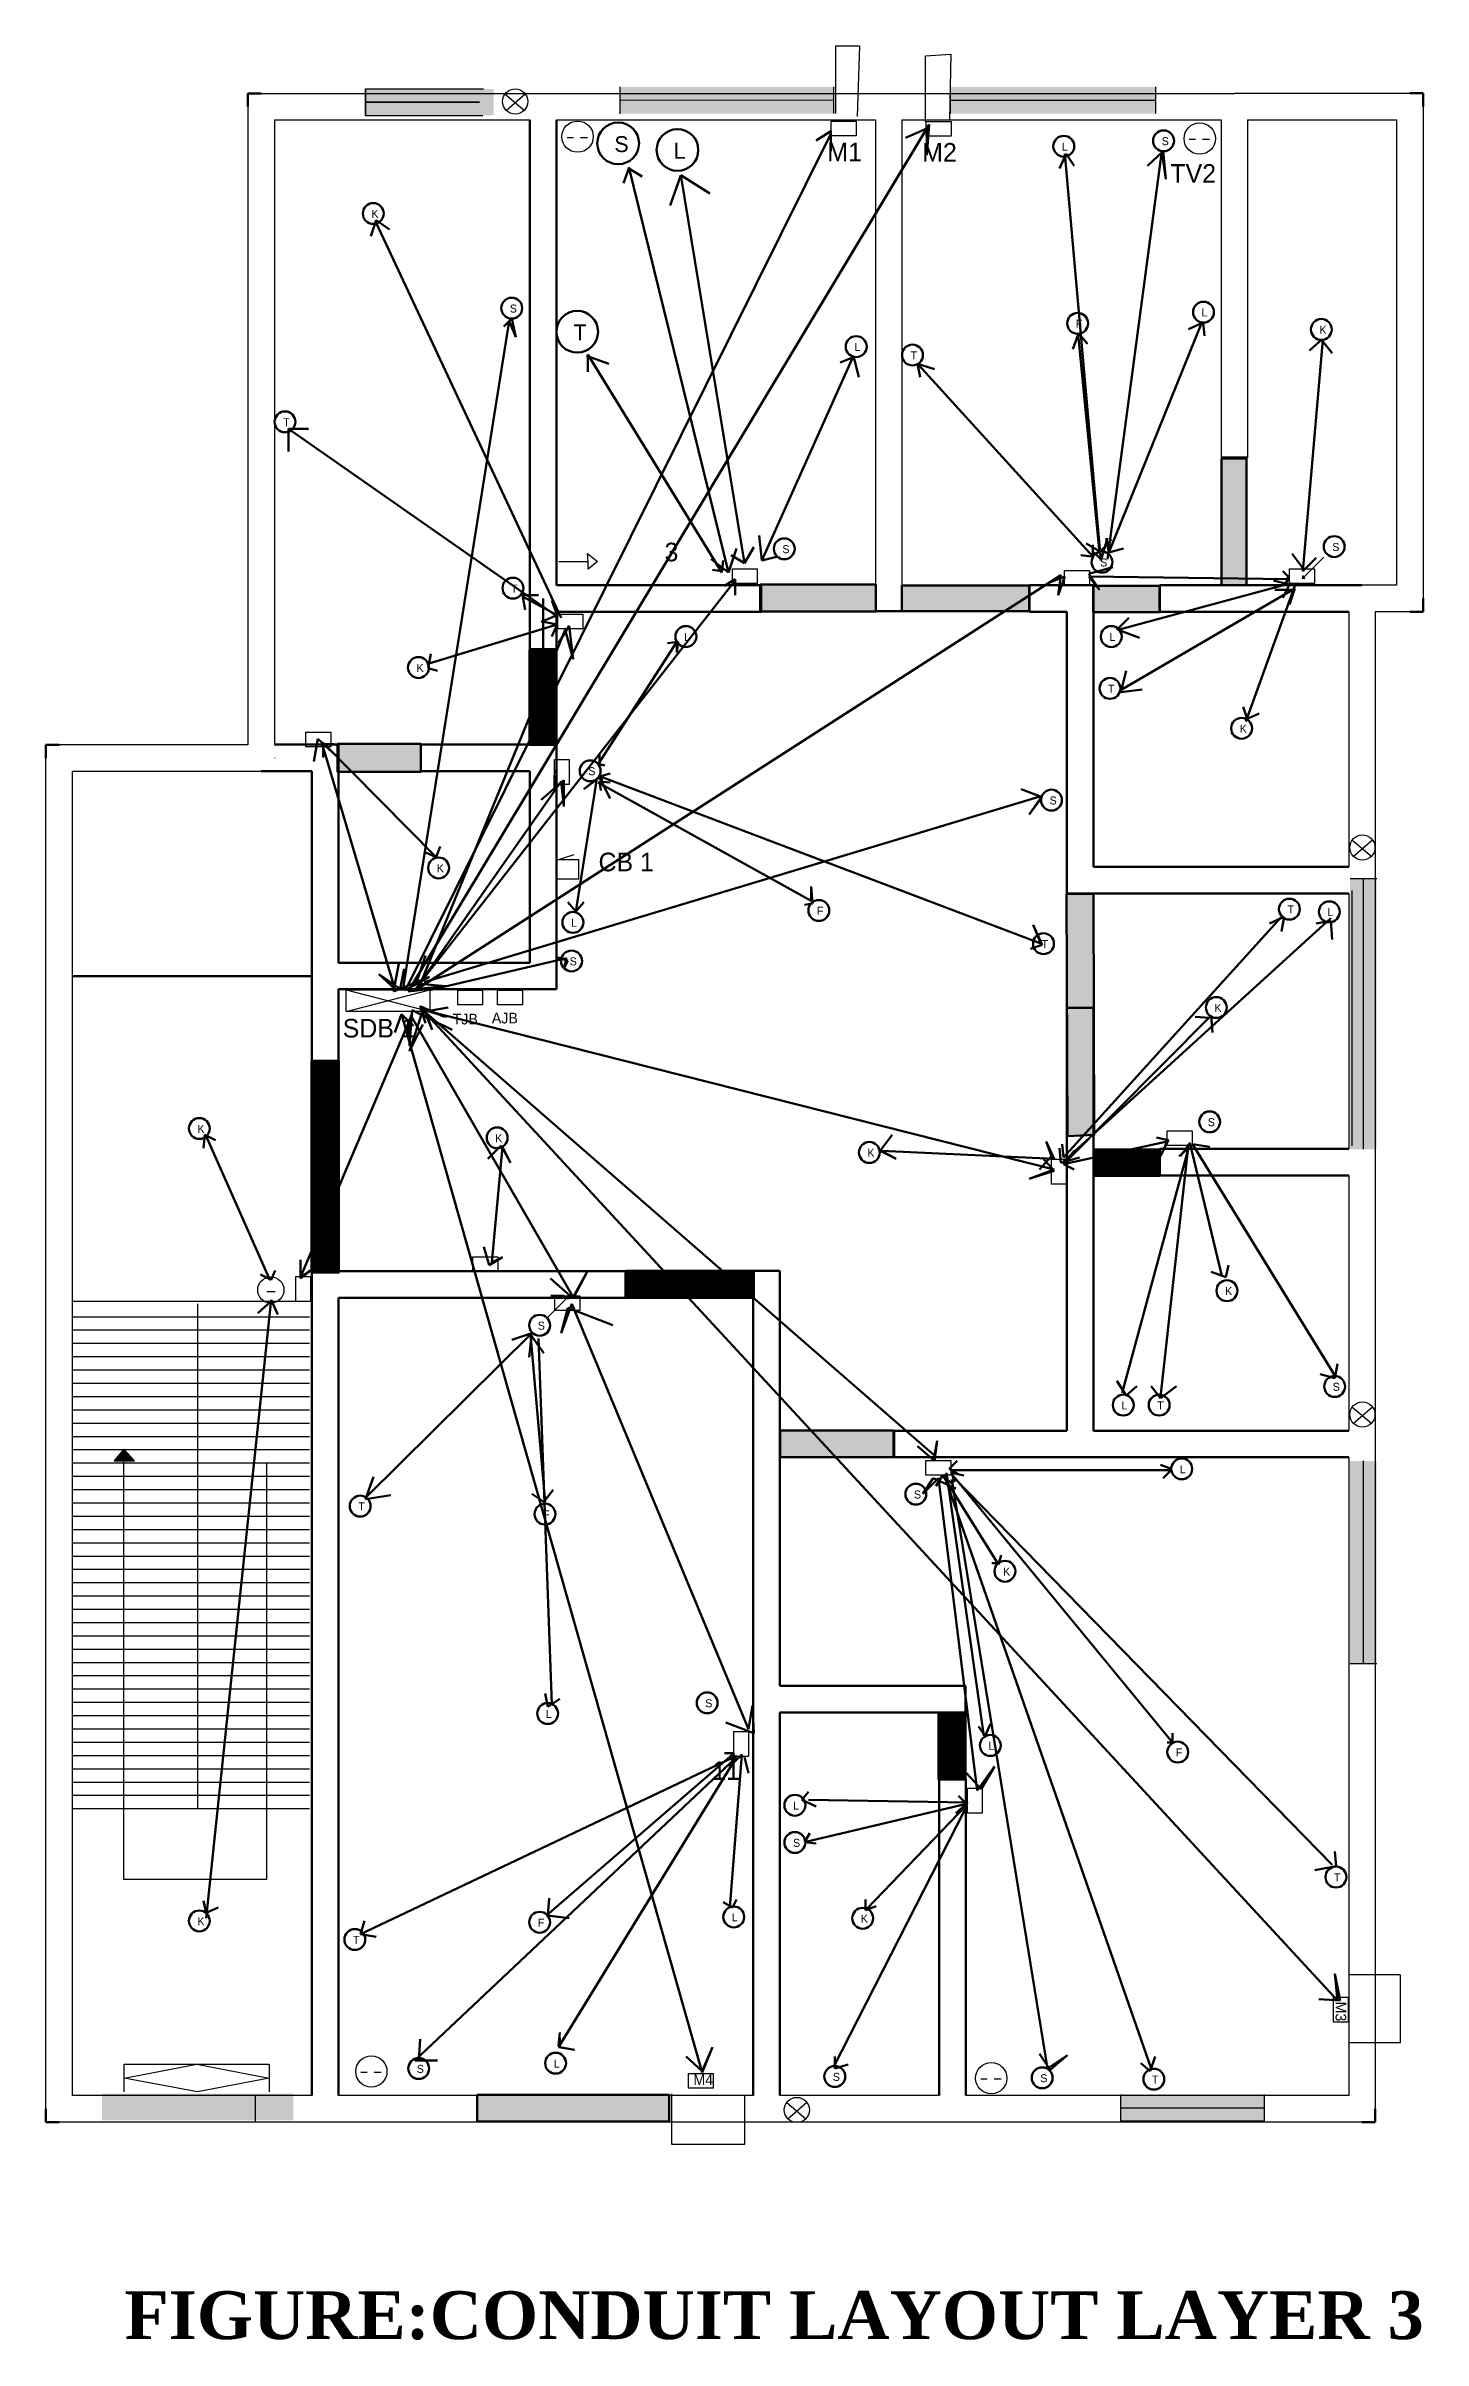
# Model space of a CAD drawing. Header units: inches. Extents: x 110 to 2722, y -1862 to 1118.
# Drawn here: x 2204 to 2722, y 256 to 1118 of the extents above; entities that cross this region are included whole.
import ezdxf

# ---------------------------------------------------------------- set-up
doc = ezdxf.new("R2010")
doc.units = ezdxf.units.IN
doc.header["$MEASUREMENT"] = 0
pattern_1 = [(45, (3277.13095, 888.41373), (-0.088388348, 0.088388348), [])]

msp = doc.modelspace()

# ---------------------------------------------------------------- hatches: boundary and pattern name
for points in [[(2372.22, 1102.31), (2324.04, 1102.31), (2324.04, 1092.31), (2372.24, 1092.31)], [(2543.95, 1103.03), (2543.95, 1093.03), (2621.22, 1093.03), (2621.22, 1103.03)], [(2704.4, 790.75), (2704.4, 805.35), (2694.4, 805.35), (2694.4, 790.75), (2694.4, 703.55), (2704.4, 703.55)], [(2704.4, 586.35), (2694.4, 586.35), (2694.4, 510.19), (2704.4, 510.19)], [(2296.94, 338.33), (2296.94, 348.33), (2224.9, 348.33), (2224.9, 338.33)], [(2608.08, 348.12), (2608.08, 338.12), (2662.16, 338.12), (2662.16, 348.12)]]:
    msp.add_hatch(color=120).paths.add_polyline_path(points)
h = msp.add_hatch(color=120)
h.paths.add_polyline_path([(2500.08, 1098.03), (2500.08, 1103.03), (2419.67, 1103.03), (2419.67, 1098)])
h.paths.add_polyline_path([(2419.67, 1098), (2419.67, 1093.03), (2500.08, 1093.03), (2500.08, 1098.03)])
at = {"lineweight": 100}
h = msp.add_hatch(color=4, dxfattribs=at)
h.set_gradient(color1=(251, 239, 4), color2=(252, 242, 59), one_color=1, tint=0.61)
h.paths.add_polyline_path([(2313.85, 850.62), (2313.85, 845.5), (2318.91, 845.5)], flags=17)
h.paths.add_polyline_path([(2573.72, 911.76), (2564.58, 905.88), (2573.72, 905.88)], flags=17)
h.paths.add_polyline_path([(2655.44, 918.12), (2646.07, 918.25), (2646.07, 915.7), (2655.44, 915.7)])
h.paths.add_polyline_path([(2612.15, 703.48), (2597.9, 703.48), (2597.9, 700.37)])
h.paths.add_polyline_path([(2395.92, 877.71), (2395.92, 891.07), (2385.8, 866.32), (2385.8, 857.34)])
h.paths.add_polyline_path([(2313.98, 689.25), (2303.76, 665.16), (2303.76, 657.26), (2313.98, 657.26)])
h.paths.add_polyline_path([(2573.72, 911.76), (2573.72, 915.6), (2525.85, 915.6), (2525.85, 905.88), (2564.58, 905.88)])
h.paths.add_polyline_path([(2515.85, 915.96), (2472.85, 915.96), (2472.85, 905.83), (2515.85, 905.83)])
h.paths.add_polyline_path([(2622.65, 915.46), (2599.1, 915.46), (2600.13, 913.91), (2598.9, 915.46), (2597.85, 915.46), (2597.85, 910.7), (2597.85, 905.49), (2622.65, 905.49)])
h.paths.add_polyline_path([(2655.44, 963.29), (2646.07, 963.29), (2646.07, 918.25), (2655.44, 918.12)])
h.paths.add_polyline_path([(2395.92, 891.07), (2395.92, 891.35), (2385.8, 891.35), (2385.8, 866.32)])
h.paths.add_polyline_path([(2344.85, 855.97), (2313.85, 855.97), (2313.85, 850.62), (2318.91, 845.5), (2344.85, 845.5)])
h.paths.add_polyline_path([(2458.41, 657.81), (2436.23, 657.81), (2445.6, 647.66), (2469.85, 647.66), (2469.85, 647.85)])
h.paths.add_polyline_path([(2313.98, 736.7), (2303.76, 736.7), (2303.76, 665.16), (2313.98, 689.25)])
h.paths.add_polyline_path([(2522.65, 597.76), (2491.68, 597.76), (2500.91, 587.77), (2522.65, 587.77)])
h.paths.add_polyline_path([(2549.74, 491.69), (2539.6, 491.69), (2539.6, 466.7), (2549.74, 466.7)])
h.paths.add_polyline_path([(2491.68, 597.76), (2479.98, 597.76), (2479.98, 587.77), (2500.91, 587.77)])
h.paths.add_polyline_path([(2436.23, 657.81), (2421.92, 657.81), (2421.92, 647.66), (2445.6, 647.66)])
h.paths.add_polyline_path([(2470.09, 657.81), (2458.41, 657.81), (2470.07, 647.66), (2470.09, 647.66)])
h.paths.add_polyline_path([(2395.92, 877.71), (2385.8, 857.34), (2385.8, 855.7), (2390.85, 855.7), (2395.92, 855.7), (2395.92, 855.71)])
h.paths.add_polyline_path([(2622.73, 703.48), (2612.15, 703.48), (2597.9, 700.37), (2597.9, 693.5), (2622.73, 693.5)])
h.paths.add_polyline_path([(2587.76, 799.57), (2597.88, 799.57), (2598.13, 708.91), (2588.13, 708.41)])
h = msp.add_hatch(color=5, dxfattribs=at)
h.set_gradient(color1=(38, 193, 217), one_color=1, tint=1, name='INVCURVED')
h.paths.add_polyline_path([(2646.07, 963.29), (2655.44, 963.29), (2655.44, 915.66), (2646.07, 915.66)])
h = msp.add_hatch(color=5, dxfattribs=at)
h.set_gradient(color1=(38, 193, 217), one_color=1, tint=1, name='INVCURVED')
h.paths.add_polyline_path([(2472.45, 915.96), (2515.95, 915.96), (2515.95, 905.83), (2472.45, 905.83)])
h = msp.add_hatch(color=5, dxfattribs=at)
h.set_gradient(color1=(38, 193, 217), one_color=1, tint=1, name='INVCURVED')
h.paths.add_polyline_path([(2573.72, 915.6), (2525.85, 915.6), (2525.85, 905.88), (2573.72, 905.88)])
h = msp.add_hatch(color=5, dxfattribs=at)
h.set_gradient(color1=(38, 193, 217), one_color=1, tint=1, name='INVCURVED')
h.paths.add_polyline_path([(2597.81, 915.46), (2622.65, 915.46), (2622.65, 905.49), (2597.81, 905.49)])
h = msp.add_hatch(color=4, dxfattribs=at)
h.set_gradient(color1=(252, 248, 3), color2=(253, 248, 8), one_color=1, tint=0.51)
h.paths.add_polyline_path([(2549.74, 491.69), (2539.6, 491.69), (2539.6, 466.7), (2549.74, 466.7)])
h.paths.add_polyline_path([(2470.09, 657.81), (2458.41, 657.81), (2470.07, 647.66), (2470.09, 647.66)])
h.paths.add_polyline_path([(2458.41, 657.81), (2436.23, 657.81), (2445.6, 647.66), (2469.85, 647.66), (2469.85, 647.85)])
h.paths.add_polyline_path([(2436.23, 657.81), (2421.92, 657.81), (2421.92, 647.66), (2445.6, 647.66)])
h.paths.add_polyline_path([(2313.98, 736.7), (2303.76, 736.7), (2303.76, 665.16), (2313.98, 689.25)])
h.paths.add_polyline_path([(2313.98, 689.25), (2303.76, 665.16), (2303.76, 658.28), (2306.13, 659.91), (2303.85, 658.16), (2303.85, 657.7), (2308.85, 657.7), (2313.98, 657.7)])
h.paths.add_polyline_path([(2395.92, 891.07), (2395.92, 891.35), (2385.8, 891.35), (2385.8, 866.32)])
h.paths.add_polyline_path([(2395.92, 877.71), (2395.92, 891.07), (2385.8, 866.32), (2385.8, 857.34)])
h.paths.add_polyline_path([(2395.92, 877.71), (2385.8, 857.34), (2385.8, 855.7), (2390.85, 855.7), (2395.92, 855.7), (2395.92, 855.71)])
h.paths.add_polyline_path([(2522.65, 597.76), (2479.98, 597.76), (2479.98, 587.77), (2522.65, 587.77)])
h = msp.add_hatch(dxfattribs=at)
h.set_pattern_fill('ANSI31', color=4, style=0)
h.set_pattern_definition(pattern_1)
h.paths.add_polyline_path([(2385.8, 891.35), (2395.92, 891.35), (2395.92, 855.62), (2385.8, 855.62)])
h = msp.add_hatch(color=5, dxfattribs=at)
h.set_gradient(color1=(251, 239, 4), color2=(253, 245, 94), one_color=1, tint=0.68, name='INVCURVED')
h.paths.add_polyline_path([(2313.85, 850.62), (2313.85, 845.5), (2318.91, 845.5)], flags=16)
h.paths.add_polyline_path([(2313.5, 855.97), (2344.92, 855.97), (2344.92, 845.5), (2313.5, 845.5)])
h = msp.add_hatch(dxfattribs=at)
h.set_pattern_fill('ANSI31', color=4, style=0)
h.set_pattern_definition(pattern_1)
h.paths.add_polyline_path([(2303.76, 736.82), (2313.98, 736.82), (2313.98, 657.26), (2303.76, 657.26)])
h = msp.add_hatch(dxfattribs=at)
h.set_pattern_fill('ANSI31', color=4, style=0)
h.set_pattern_definition(pattern_1)
h.paths.add_polyline_path([(2622.73, 703.48), (2597.9, 703.48), (2597.9, 693.5), (2622.73, 693.5)])
h = msp.add_hatch(dxfattribs=at)
h.set_pattern_fill('ANSI31', color=4, style=0)
h.set_pattern_definition(pattern_1)
h.paths.add_polyline_path([(2421.92, 657.81), (2470.09, 657.81), (2470.09, 647.66), (2421.92, 647.66)])
h = msp.add_hatch(color=256)
h.paths.add_polyline_path([(2233.2, 590.51), (2232.98, 590.51), (2229.54, 586.35), (2233.2, 586.35)])
h.paths.add_polyline_path([(2233.44, 590.51), (2233.2, 590.51), (2233.2, 586.35), (2237.19, 586.35)])
h = msp.add_hatch(dxfattribs=at)
h.set_pattern_fill('ANSI31', color=4, style=0)
h.set_pattern_definition(pattern_1)
h.paths.add_polyline_path([(2539.6, 466.53), (2549.74, 466.53), (2549.74, 491.69), (2539.6, 491.69)])
h = msp.add_hatch(color=4, dxfattribs=at)
h.set_gradient(color1=(3, 252, 182), color2=(63, 253, 199), one_color=1, tint=0.62)
h.paths.add_polyline_path([(2366.1, 347.99), (2438.27, 347.99), (2438.27, 337.89), (2366.1, 337.89)])

# ---------------------------------------------------------------- linework, layer by layer
at = {"color": 1}
for p, q in [((2500.98, 1093.03), (2500.98, 1118.49)), ((2500.98, 1118.49), (2509.86, 1118.49)), ((2509.86, 1118.49), (2508.97, 1091.99)), ((2534.7, 1114.77), (2544.22, 1115.4)), ((2534.7, 1090.03), (2534.7, 1114.77)), ((2544.22, 1115.4), (2543.67, 1090.67)), ((2713.24, 393.12), (2694.01, 393.12)), ((2713.24, 393.12), (2713.24, 367.56)), ((2713.24, 367.56), (2694.01, 367.56)), ((2439.11, 348.28), (2439.11, 329.46)), ((2466.73, 329.46), (2466.73, 347.95)), ((2439.11, 329.46), (2466.73, 329.46))]:
    msp.add_line(p, q, dxfattribs=at)
for p, q in [((2538.37, 1117.77), (2538.37, 1117.77)), ((2284.85, 1100.64), (2308.85, 1100.64)), ((2308.85, 1100.64), (2390.85, 1100.64)), ((2324.04, 1102.31), (2324.04, 1092.32)), ((2324.04, 1102.31), (2368.48, 1102.31)), ((2324.04, 1092.32), (2324.04, 1102.31)), ((2324.04, 1102.31), (2324.04, 1097.31)), ((2366.96, 1097.31), (2324.04, 1097.31)), ((2324.04, 1097.31), (2366.96, 1097.31)), ((2362.7, 1100.7), (2362.7, 1100.7)), ((2362.7, 1100.7), (2362.7, 1100.7)), ((2362.7, 1100.7), (2362.7, 1100.7)), ((2362.7, 1100.7), (2362.7, 1100.7)), ((2362.7, 1100.7), (2362.7, 1100.7)), ((2362.7, 1100.7), (2362.7, 1100.7)), ((2362.7, 1100.7), (2362.7, 1100.7)), ((2362.7, 1100.7), (2362.7, 1100.7)), ((2362.7, 1100.7), (2362.7, 1100.7)), ((2362.7, 1100.7), (2362.7, 1100.7)), ((2362.7, 1100.7), (2362.7, 1100.7)), ((2362.7, 1100.7), (2362.7, 1100.7)), ((2362.7, 1100.7), (2362.7, 1100.7)), ((2362.7, 1100.7), (2362.7, 1100.7)), ((2362.7, 1100.7), (2362.7, 1100.7)), ((2362.7, 1100.7), (2362.7, 1100.7)), ((2362.7, 1100.7), (2362.7, 1100.7)), ((2362.7, 1100.7), (2362.7, 1100.7)), ((2362.7, 1100.7), (2362.7, 1100.7)), ((2362.7, 1100.7), (2362.7, 1100.7)), ((2362.7, 1100.7), (2362.7, 1100.7)), ((2376.44, 1100.44), (2383.9, 1094.15)), ((2376.96, 1094.22), (2384.16, 1100.5)), ((2390.85, 1100.64), (2520.85, 1100.64)), ((2419.67, 1103.05), (2419.67, 1092.96)), ((2419.67, 1103.03), (2419.67, 1093.03)), ((2500.08, 1098.03), (2419.67, 1098)), ((2500.08, 1103.03), (2500.08, 1093.03)), ((2520.85, 1100.64), (2650.85, 1100.64)), ((2543.95, 1103.03), (2543.95, 1093.03)), ((2543.95, 1098.03), (2621.22, 1098.03)), ((2621.22, 1103.03), (2621.22, 1093.03)), ((2650.85, 1100.7), (2716.85, 1100.7)), ((2279.85, 1095.64), (2279.85, 855.64)), ((2289.85, 1090.64), (2308.85, 1090.64)), ((2289.85, 1090.64), (2289.85, 855.7)), ((2308.85, 1090.64), (2385.85, 1090.64)), ((2324.04, 1092.32), (2368.17, 1092.31)), ((2324.04, 1092.32), (2336.84, 1092.32)), ((2395.85, 1090.64), (2515.85, 1090.64)), ((2515.85, 1090.64), (2515.85, 905.93)), ((2525.85, 1090.64), (2645.85, 1090.64)), ((2525.85, 1090.64), (2525.85, 905.95)), ((2645.85, 1090.64), (2645.85, 963.64)), ((2655.85, 1090.7), (2711.85, 1090.7)), ((2655.85, 1090.7), (2655.85, 963.64)), ((2711.85, 1090.7), (2711.85, 915.7)), ((2721.85, 1095.7), (2721.85, 910.7)), ((2399.87, 1084.09), (2402.25, 1084.09)), ((2404.94, 1084.09), (2405.17, 1084.09)), ((2405.17, 1084.09), (2407.55, 1084.09)), ((2633.86, 1083.35), (2636.24, 1083.35)), ((2638.93, 1083.35), (2639.15, 1083.35)), ((2639.15, 1083.35), (2641.54, 1083.35)), ((2396.84, 924.57), (2407.77, 924.57)), ((2407.77, 924.57), (2407.6, 927.53)), ((2407.6, 927.53), (2411.37, 924.57)), ((2411.37, 924.57), (2407.77, 921.72)), ((2407.77, 921.72), (2407.77, 924.57)), ((2684.48, 926.26), (2677.04, 918.75)), ((2676.59, 919.29), (2676.4, 918.35)), ((2676.4, 918.35), (2677.4, 918.23)), ((2677.05, 918.74), (2676.59, 919.29)), ((2677.4, 918.23), (2677.02, 918.73)), ((2711.85, 915.7), (2698.85, 915.7)), ((2693.85, 905.7), (2693.85, 809.7)), ((2716.85, 905.7), (2703.85, 905.7)), ((2703.85, 905.7), (2703.85, 804.7)), ((2279.85, 855.64), (2208.85, 855.64)), ((2203.85, 768.64), (2203.85, 850.64)), ((2213.85, 768.64), (2213.85, 845.64)), ((2284.85, 845.64), (2213.85, 845.64)), ((2395.56, 846), (2395.43, 845.01)), ((2695.08, 819.9), (2702.53, 813.61)), ((2695.59, 813.67), (2702.79, 819.96)), ((2395.96, 812.3), (2402.54, 814.42)), ((2694.4, 805.35), (2704.4, 805.35)), ((2699.4, 703.55), (2699.4, 805.35)), ((2703.85, 804.7), (2703.85, 698.7)), ((2693.85, 799.7), (2693.85, 703.7)), ((2695.07, 800.86), (2695.07, 704.86)), ((2203.85, 652.64), (2203.85, 768.64)), ((2213.85, 652.64), (2213.85, 768.64)), ((2316.84, 763.44), (2348.24, 755.4)), ((2316.84, 755.4), (2348.24, 763.44)), ((2693.85, 693.7), (2693.85, 597.7)), ((2703.85, 698.7), (2703.85, 592.7)), ((2203.85, 342.64), (2203.85, 652.64)), ((2213.85, 347.7), (2213.85, 652.64)), ((2286.91, 650.1), (2290.1, 650.1)), ((2392.43, 640.21), (2399.87, 647.72)), ((2400.51, 648.11), (2399.51, 648.24)), ((2399.51, 648.24), (2399.89, 647.74)), ((2399.86, 647.73), (2400.32, 647.18)), ((2400.32, 647.18), (2400.51, 648.11)), ((2303.05, 640.46), (2213.58, 640.46)), ((2303.33, 646.31), (2213.85, 646.31)), ((2260.85, 645.46), (2260.85, 455.46)), ((2303.05, 635.46), (2213.58, 635.46)), ((2303.05, 630.46), (2213.58, 630.46)), ((2303.05, 625.46), (2213.58, 625.46)), ((2303.05, 620.46), (2213.58, 620.46)), ((2303.05, 615.46), (2213.58, 615.46)), ((2303.05, 610.46), (2213.58, 610.46)), ((2303.05, 605.46), (2213.58, 605.46)), ((2695.08, 606.66), (2702.53, 600.37)), ((2695.59, 600.44), (2702.79, 606.72)), ((2303.05, 600.46), (2213.58, 600.46)), ((2303.05, 595.46), (2213.58, 595.46)), ((2303.05, 590.46), (2213.58, 590.46)), ((2233.2, 590.77), (2229.54, 586.35)), ((2237.19, 586.35), (2233.2, 590.77)), ((2693.85, 587.7), (2693.85, 496.7)), ((2703.85, 592.7), (2703.85, 496.7)), ((2303.05, 585.46), (2213.58, 585.46)), ((2303.05, 580.46), (2213.58, 580.46)), ((2229.54, 586.35), (2229.54, 586.35)), ((2229.54, 586.35), (2237.19, 586.35)), ((2233.14, 428.9), (2233.14, 586.57)), ((2286.87, 585.34), (2286.87, 428.9)), ((2699.4, 510.19), (2699.4, 586.35)), ((2303.05, 575.46), (2213.58, 575.46)), ((2303.05, 570.46), (2213.58, 570.46)), ((2303.05, 565.46), (2213.58, 565.46)), ((2303.05, 560.46), (2213.58, 560.46)), ((2303.05, 555.46), (2213.58, 555.46)), ((2303.05, 550.46), (2213.58, 550.46)), ((2303.05, 545.46), (2213.58, 545.46)), ((2303.05, 540.46), (2213.58, 540.46)), ((2303.05, 535.46), (2213.58, 535.46)), ((2303.05, 530.46), (2213.58, 530.46)), ((2303.05, 525.46), (2213.58, 525.46)), ((2303.05, 520.46), (2213.58, 520.46)), ((2303.05, 515.46), (2213.58, 515.46)), ((2303.05, 510.46), (2213.58, 510.46)), ((2694.4, 510.19), (2704.4, 510.19)), ((2303.05, 505.46), (2213.58, 505.46)), ((2303.05, 500.46), (2213.58, 500.46)), ((2303.05, 495.46), (2213.58, 495.46)), ((2693.85, 496.7), (2693.85, 347.7)), ((2703.85, 496.7), (2703.85, 342.7)), ((2303.05, 490.46), (2213.58, 490.46)), ((2303.05, 485.46), (2213.58, 485.46)), ((2303.05, 480.46), (2213.58, 480.46)), ((2303.05, 475.46), (2213.58, 475.46)), ((2303.05, 470.46), (2213.58, 470.46)), ((2303.05, 465.46), (2213.58, 465.46)), ((2303.05, 460.46), (2213.58, 460.46)), ((2303.05, 455.46), (2213.58, 455.46)), ((2286.87, 428.9), (2233.14, 428.9)), ((2233.32, 349.02), (2233.32, 359.44)), ((2233.32, 359.44), (2287.88, 359.44)), ((2233.32, 354.23), (2260.6, 359.44)), ((2260.92, 349.13), (2233.32, 354.23)), ((2260.6, 359.44), (2287.88, 354.26)), ((2287.88, 354.26), (2260.92, 349.13)), ((2287.88, 359.44), (2287.88, 349.08)), ((2322.3, 356.46), (2324.68, 356.46)), ((2327.37, 356.46), (2327.6, 356.46)), ((2327.6, 356.46), (2329.98, 356.46)), ((2555.46, 353.94), (2557.84, 353.94)), ((2560.53, 353.94), (2560.75, 353.94)), ((2560.75, 353.94), (2563.14, 353.94)), ((2303.85, 347.7), (2213.85, 347.7)), ((2282.53, 347.68), (2282.53, 337.7)), ((2469.85, 347.7), (2313.85, 347.7)), ((2539.85, 347.7), (2479.85, 347.7)), ((2482.36, 345.15), (2489.82, 338.86)), ((2482.88, 338.93), (2490.08, 345.21)), ((2693.85, 347.7), (2549.85, 347.7)), ((2608.08, 348.12), (2608.08, 338.12)), ((2662.16, 338.41), (2662.16, 348.12)), ((2308.85, 337.7), (2208.85, 337.7)), ((2474.85, 337.7), (2308.85, 337.7)), ((2544.85, 337.7), (2474.85, 337.7)), ((2698.85, 337.7), (2544.85, 337.7)), ((2608.08, 343.12), (2662.16, 343.12)), ((2608.08, 338.12), (2662.16, 338.12)), ((2662.16, 338.12), (2662.16, 338.41))]:
    msp.add_line(p, q)
at = {"lineweight": 100}
for p, q in [((2279.85, 1095.64), (2279.85, 1100.64)), ((2284.85, 1100.64), (2279.85, 1100.64)), ((2716.85, 1100.7), (2721.85, 1100.7)), ((2721.85, 1095.7), (2721.85, 1100.7)), ((2385.85, 1090.64), (2385.85, 910.64)), ((2395.85, 1090.64), (2395.85, 915.64)), ((2395.85, 915.64), (2472.85, 915.64)), ((2573.85, 915.64), (2592.85, 915.64)), ((2698.85, 915.7), (2622.85, 915.7)), ((2515.85, 905.95), (2525.85, 905.95)), ((2597.85, 809.7), (2597.85, 910.7)), ((2721.85, 910.7), (2721.85, 905.7)), ((2395.85, 905.64), (2472.85, 905.64)), ((2573.85, 905.64), (2587.85, 905.64)), ((2587.85, 804.7), (2587.85, 905.64)), ((2693.85, 905.7), (2622.85, 905.7)), ((2716.85, 905.7), (2721.85, 905.7)), ((2208.85, 855.64), (2203.85, 855.64)), ((2203.85, 850.64), (2203.85, 855.64)), ((2289.85, 855.7), (2308.85, 855.7)), ((2390.85, 855.7), (2344.85, 855.7)), ((2284.85, 845.7), (2303.85, 845.7)), ((2303.85, 845.7), (2303.85, 768.7)), ((2313.85, 850.7), (2313.85, 773.7)), ((2385.85, 845.7), (2344.85, 845.7)), ((2385.85, 773.7), (2385.85, 845.7)), ((2395.85, 768.7), (2395.85, 850.7)), ((2587.85, 804.7), (2587.85, 799.7)), ((2693.85, 809.7), (2597.85, 809.7)), ((2693.85, 799.7), (2592.85, 799.7)), ((2213.85, 768.64), (2303.85, 768.64)), ((2303.85, 768.7), (2303.85, 736.7)), ((2313.85, 773.7), (2385.85, 773.7)), ((2313.85, 763.7), (2390.85, 763.7)), ((2313.85, 763.7), (2313.85, 736.7)), ((2385.85, 763.7), (2395.85, 763.7)), ((2587.85, 597.7), (2587.85, 756.7)), ((2597.85, 597.7), (2597.85, 756.7)), ((2693.85, 703.7), (2622.85, 703.7)), ((2693.85, 693.7), (2622.85, 693.7)), ((2308.85, 657.7), (2421.85, 657.7)), ((2469.85, 657.81), (2479.85, 657.81)), ((2479.85, 501.7), (2479.85, 657.81)), ((2303.85, 347.7), (2303.85, 652.7)), ((2313.85, 347.7), (2313.85, 647.7)), ((2313.85, 647.7), (2421.85, 647.7)), ((2469.85, 496.7), (2469.85, 652.7)), ((2587.85, 597.7), (2522.85, 597.7)), ((2693.85, 597.7), (2597.85, 597.7)), ((2592.85, 587.7), (2522.85, 587.7)), ((2693.85, 587.7), (2592.85, 587.7)), ((2479.85, 501.7), (2549.76, 501.7)), ((2469.85, 347.7), (2469.85, 496.7)), ((2479.85, 347.7), (2479.85, 491.7)), ((2479.85, 491.7), (2544.85, 491.7)), ((2539.85, 347.7), (2539.85, 466.7)), ((2549.85, 347.7), (2549.85, 466.7)), ((2203.85, 342.64), (2203.85, 337.7)), ((2208.85, 337.7), (2203.85, 337.7)), ((2698.85, 337.7), (2703.85, 337.7)), ((2703.85, 342.7), (2703.85, 337.7))]:
    msp.add_line(p, q, dxfattribs=at)
at = {"color": 5, "lineweight": 50}
for p, q in [((2536.13, 1088.91), (2340.13, 762.91)), ((2527.13, 1083.91), (2535.13, 1087.41)), ((2535.13, 1077.41), (2536.13, 1088.91)), ((2535.13, 1087.41), (2535.13, 1077.41)), ((2499.13, 1085.41), (2339.13, 763.41)), ((2493.63, 1082.91), (2499.13, 1086.41)), ((2499.13, 1086.41), (2499.13, 1078.91)), ((2499.13, 1078.91), (2499.13, 1085.41)), ((2378.13, 1014.91), (2338.13, 763.41)), ((2376.13, 1012.91), (2379.13, 1015.91)), ((2380.63, 1008.91), (2378.13, 1014.91)), ((2379.13, 1015.91), (2380.63, 1008.91)), ((2570.63, 838.91), (2578.63, 835.91)), ((2578.63, 836.41), (2346.13, 766.41)), ((2573.63, 829.41), (2578.63, 836.41)), ((2578.63, 835.91), (2573.63, 829.41)), ((2334.63, 762.91), (2336.63, 773.41)), ((2348.13, 768.41), (2334.63, 762.91)), ((2339.13, 763.41), (2348.13, 768.41)), ((2399.63, 775.41), (2348.13, 763.41)), ((2395.63, 775.91), (2400.13, 774.41)), ((2398.63, 771.41), (2399.63, 775.41)), ((2400.13, 774.41), (2398.63, 771.41)), ((2340.13, 762.91), (2353.13, 764.41)), ((2337.63, 754.41), (2335.13, 747.41)), ((2335.13, 747.41), (2337.63, 754.41)), ((2450.63, 356.41), (2337.63, 754.41)), ((2337.63, 754.41), (2342.13, 749.91)), ((2345.63, 755.91), (2340.63, 740.41)), ((2344.63, 756.41), (2354.63, 753.41)), ((2689.63, 383.41), (2345.63, 755.91)), ((2340.63, 740.41), (2345.63, 750.41)), ((2690.63, 383.41), (2688.63, 393.41)), ((2688.63, 393.41), (2689.63, 383.41)), ((2682.63, 383.91), (2690.63, 383.41)), ((2444.63, 362.41), (2450.63, 356.91)), ((2450.63, 356.91), (2454.63, 365.91)), ((2454.63, 365.91), (2450.63, 356.41))]:
    msp.add_line(p, q, dxfattribs=at)
at = {"color": 6, "lineweight": 50}
for p, q in [((2623.63, 1078.91), (2603.13, 925.41)), ((2618.13, 1073.41), (2624.13, 1078.91)), ((2625.13, 1068.41), (2623.63, 1078.91)), ((2624.13, 1078.91), (2625.13, 1068.41)), ((2423.13, 1072.41), (2421.13, 1066.91)), ((2423.13, 1072.91), (2460.63, 920.41)), ((2423.13, 1072.41), (2428.13, 1069.41)), ((2442.63, 1069.91), (2438.63, 1058.41)), ((2442.63, 1069.91), (2466.63, 923.91)), ((2453.63, 1062.91), (2442.63, 1069.91)), ((2585.13, 1072.41), (2587.63, 1077.91)), ((2587.13, 1077.91), (2600.63, 924.91)), ((2587.63, 1077.91), (2589.63, 1074.91)), ((2589.63, 1074.91), (2590.63, 1073.41)), ((2326.13, 1046.91), (2328.13, 1052.91)), ((2328.13, 1052.91), (2333.13, 1049.41)), ((2328.13, 1051.91), (2397.63, 903.41)), ((2592.13, 1009.91), (2590.13, 1004.41)), ((2592.13, 1009.91), (2600.13, 927.91)), ((2592.63, 1009.91), (2595.63, 1006.41)), ((2638.63, 1014.41), (2603.63, 927.91)), ((2633.63, 1011.91), (2639.13, 1014.41)), ((2639.13, 1014.41), (2639.63, 1009.41)), ((2407.13, 1001.91), (2415.63, 998.91)), ((2407.63, 1002.41), (2458.13, 920.41)), ((2407.63, 1002.41), (2407.63, 995.91)), ((2473.13, 924.91), (2507.63, 1001.91)), ((2507.63, 1001.41), (2502.63, 999.41)), ((2507.63, 1001.91), (2509.63, 993.91)), ((2684.13, 1007.91), (2676.63, 920.91)), ((2679.13, 1003.91), (2683.63, 1007.91)), ((2683.63, 1007.91), (2687.63, 1002.91)), ((2532.63, 993.91), (2531.63, 998.91)), ((2531.63, 998.91), (2538.13, 996.91)), ((2532.13, 998.41), (2597.63, 926.41)), ((2295.13, 965.91), (2295.13, 974.41)), ((2295.13, 974.41), (2302.63, 974.41)), ((2295.13, 974.41), (2396.13, 903.91)), ((2473.13, 924.91), (2472.13, 934.41)), ((2600.13, 927.91), (2604.63, 932.91)), ((2600.63, 924.91), (2603.13, 933.41)), ((2603.63, 927.91), (2602.63, 933.41)), ((2460.63, 920.41), (2454.13, 925.41)), ((2458.13, 920.41), (2458.63, 924.91)), ((2460.63, 920.41), (2463.63, 929.41)), ((2466.63, 923.91), (2461.63, 926.91)), ((2466.63, 923.91), (2470.13, 929.91)), ((2473.13, 924.91), (2479.13, 926.41)), ((2597.13, 926.41), (2593.13, 926.91)), ((2600.13, 928.41), (2595.13, 931.41)), ((2597.63, 926.41), (2597.63, 930.91)), ((2600.63, 925.41), (2598.13, 927.91)), ((2603.63, 927.91), (2609.13, 929.41)), ((2677.13, 921.41), (2672.63, 927.41)), ((2676.63, 920.91), (2681.63, 925.91)), ((2458.13, 920.91), (2454.63, 921.41)), ((2672.13, 916.41), (2607.13, 898.91)), ((2673.63, 915.41), (2655.13, 864.41)), ((2665.63, 917.41), (2671.63, 915.91)), ((2671.63, 915.91), (2669.13, 910.91)), ((2384.13, 906.41), (2383.13, 911.91)), ((2383.13, 911.91), (2389.13, 911.91)), ((2383.13, 911.41), (2396.13, 904.41)), ((2396.13, 904.41), (2394.13, 909.91)), ((2607.63, 875.91), (2673.63, 914.41)), ((2673.13, 913.91), (2666.13, 913.91)), ((2673.63, 914.41), (2671.63, 908.41)), ((2347.13, 885.91), (2396.13, 900.91)), ((2396.13, 904.41), (2390.13, 901.91)), ((2396.13, 900.91), (2391.13, 901.91)), ((2396.13, 900.91), (2394.13, 896.41)), ((2606.63, 898.91), (2611.13, 903.41)), ((2607.13, 898.91), (2615.13, 895.91)), ((2348.63, 889.91), (2347.63, 884.41)), ((2441.13, 894.41), (2411.63, 848.41)), ((2437.63, 893.91), (2441.63, 894.41)), ((2441.63, 894.41), (2441.13, 890.41)), ((2441.13, 890.41), (2441.13, 894.41)), ((2347.63, 884.41), (2351.13, 883.41)), ((2610.13, 883.41), (2608.13, 875.41)), ((2608.13, 875.41), (2616.13, 876.41)), ((2654.13, 869.91), (2655.63, 865.41)), ((2655.63, 865.41), (2660.13, 867.41)), ((2350.63, 813.41), (2308.13, 856.41)), ((2308.13, 856.41), (2308.13, 850.91)), ((2308.63, 855.91), (2312.13, 855.91)), ((2411.63, 848.41), (2414.13, 847.91)), ((2412.13, 848.41), (2412.13, 852.41)), ((2414.13, 847.91), (2412.13, 848.41)), ((2403.13, 792.91), (2411.13, 842.91)), ((2406.13, 838.91), (2412.13, 843.41)), ((2411.13, 842.91), (2406.13, 838.91)), ((2411.63, 841.41), (2491.63, 796.91)), ((2578.13, 780.91), (2412.13, 843.91)), ((2412.13, 843.91), (2413.63, 839.91)), ((2412.13, 843.41), (2416.13, 835.41)), ((2412.63, 838.41), (2412.13, 841.91)), ((2412.13, 841.91), (2416.13, 841.41)), ((2412.63, 843.91), (2416.13, 844.91)), ((2413.63, 839.91), (2412.63, 843.91)), ((2346.13, 815.41), (2350.63, 813.41)), ((2350.63, 813.41), (2352.13, 817.41)), ((2491.63, 796.91), (2491.63, 802.41)), ((2491.63, 802.41), (2492.13, 795.91)), ((2400.13, 796.41), (2403.13, 792.91)), ((2403.13, 792.91), (2406.13, 796.41)), ((2406.13, 796.41), (2403.13, 792.91)), ((2492.13, 795.91), (2489.13, 795.41)), ((2578.63, 780.41), (2575.13, 787.91)), ((2575.13, 787.91), (2578.13, 780.91)), ((2668.63, 790.91), (2586.63, 700.41)), ((2687.13, 790.41), (2586.63, 698.91)), ((2664.13, 788.41), (2669.63, 790.91)), ((2669.63, 790.91), (2668.63, 785.41)), ((2681.63, 788.41), (2687.13, 789.41)), ((2687.13, 789.41), (2687.63, 782.41)), ((2574.13, 778.91), (2578.63, 780.41)), ((2587.13, 698.41), (2642.13, 753.91)), ((2641.63, 752.91), (2636.13, 753.41)), ((2642.13, 753.91), (2642.63, 747.41)), ((2263.13, 703.91), (2263.63, 708.91)), ((2263.63, 708.91), (2267.63, 706.91)), ((2264.13, 708.41), (2288.13, 654.41)), ((2522.13, 708.91), (2517.63, 702.91)), ((2370.13, 699.91), (2375.13, 704.91)), ((2375.63, 704.41), (2371.63, 660.91)), ((2375.13, 704.91), (2378.63, 698.41)), ((2378.63, 698.41), (2375.63, 704.41)), ((2517.63, 702.91), (2523.63, 699.91)), ((2523.63, 699.91), (2518.13, 702.91)), ((2518.13, 702.91), (2583.13, 699.91)), ((2582.13, 700.91), (2577.63, 695.91)), ((2583.13, 699.91), (2580.13, 706.41)), ((2580.13, 706.41), (2582.13, 700.91)), ((2585.13, 703.91), (2585.63, 698.41)), ((2585.63, 698.41), (2592.63, 700.41)), ((2586.63, 700.41), (2586.13, 705.41)), ((2608.63, 611.91), (2633.63, 703.91)), ((2623.13, 610.41), (2633.63, 705.41)), ((2633.63, 703.91), (2630.13, 700.91)), ((2634.13, 705.91), (2630.63, 700.91)), ((2646.13, 655.91), (2634.13, 705.91)), ((2635.13, 705.41), (2641.63, 704.41)), ((2688.63, 618.41), (2635.13, 705.41)), ((2370.63, 659.91), (2368.63, 666.91)), ((2284.63, 656.41), (2288.63, 654.41)), ((2288.63, 654.41), (2290.13, 657.91)), ((2375.63, 662.91), (2370.63, 659.91)), ((2371.63, 660.91), (2375.63, 662.91)), ((2642.13, 657.41), (2647.63, 655.41)), ((2647.63, 655.41), (2648.63, 659.91)), ((2264.13, 414.41), (2288.63, 646.91)), ((2288.63, 646.41), (2283.63, 641.91)), ((2288.63, 646.91), (2291.13, 641.41)), ((2324.63, 572.91), (2386.63, 634.41)), ((2386.63, 634.41), (2379.13, 631.91)), ((2386.63, 634.41), (2385.63, 625.41)), ((2391.63, 570.91), (2386.13, 633.91)), ((2386.13, 633.91), (2391.13, 626.91)), ((2394.13, 494.91), (2389.13, 632.41)), ((2688.63, 617.41), (2689.63, 622.91)), ((2606.63, 616.41), (2610.13, 610.91)), ((2610.13, 610.91), (2614.13, 614.41)), ((2619.63, 614.41), (2623.13, 609.91)), ((2623.13, 609.91), (2629.13, 614.41)), ((2683.13, 618.91), (2688.63, 617.41)), ((2327.13, 580.41), (2324.13, 571.91)), ((2538.63, 576.91), (2541.13, 580.91)), ((2541.13, 580.91), (2544.63, 577.91)), ((2619.63, 357.91), (2541.63, 581.41)), ((2541.63, 580.41), (2562.13, 547.41)), ((2556.63, 482.91), (2542.63, 581.91)), ((2546.63, 586.41), (2543.63, 583.41)), ((2543.63, 583.41), (2547.13, 581.41)), ((2544.13, 582.91), (2627.13, 582.91)), ((2545.63, 578.41), (2544.63, 581.91)), ((2544.63, 581.91), (2549.13, 580.91)), ((2544.63, 581.41), (2627.63, 480.41)), ((2580.63, 357.91), (2544.63, 579.41)), ((2687.63, 434.41), (2545.63, 579.91)), ((2627.13, 583.41), (2623.13, 584.91)), ((2627.13, 582.91), (2624.13, 579.91)), ((2324.13, 571.91), (2333.63, 573.41)), ((2386.63, 573.91), (2391.13, 570.91)), ((2391.13, 570.91), (2394.63, 575.41)), ((2562.13, 547.91), (2559.63, 547.91)), ((2562.13, 547.41), (2563.13, 550.91)), ((2391.63, 498.91), (2392.63, 493.91)), ((2392.63, 493.91), (2397.13, 496.91)), ((2554.63, 486.41), (2557.13, 482.91)), ((2557.13, 482.91), (2559.13, 487.41)), ((2627.63, 480.41), (2627.63, 483.91)), ((2322.13, 408.41), (2463.63, 475.41)), ((2342.63, 360.91), (2463.63, 474.91)), ((2462.13, 475.91), (2392.13, 415.41)), ((2396.63, 365.91), (2463.63, 474.91)), ((2459.13, 476.41), (2462.63, 476.41)), ((2461.13, 418.41), (2465.63, 475.91)), ((2462.63, 476.41), (2461.63, 471.91)), ((2465.63, 475.91), (2461.63, 471.91)), ((2466.63, 474.91), (2468.13, 468.91)), ((2627.13, 480.41), (2625.63, 480.41)), ((2490.63, 461.91), (2488.13, 458.91)), ((2488.13, 458.91), (2493.63, 456.41)), ((2489.13, 442.91), (2550.13, 457.41)), ((2490.63, 458.91), (2550.63, 457.91)), ((2550.63, 457.91), (2546.13, 453.91)), ((2550.13, 457.41), (2547.13, 460.41)), ((2550.13, 457.41), (2549.63, 453.91)), ((2500.13, 358.41), (2549.63, 455.41)), ((2512.63, 417.91), (2550.13, 456.91)), ((2491.13, 446.41), (2489.13, 442.91)), ((2489.13, 442.91), (2493.63, 442.41)), ((2681.13, 432.41), (2689.13, 433.91)), ((2689.13, 433.91), (2688.63, 439.41)), ((2263.13, 420.91), (2264.13, 416.41)), ((2264.13, 416.41), (2268.63, 418.41)), ((2392.13, 415.41), (2400.63, 414.41)), ((2392.63, 415.41), (2393.13, 421.91)), ((2400.63, 414.41), (2392.63, 415.41)), ((2458.63, 420.41), (2462.13, 418.41)), ((2462.13, 418.41), (2463.63, 421.41)), ((2512.13, 421.41), (2512.13, 417.41)), ((2512.13, 417.41), (2516.13, 418.91)), ((2323.63, 413.41), (2322.13, 408.41)), ((2322.13, 408.41), (2328.13, 407.41)), ((2328.13, 407.41), (2322.13, 408.41)), ((2396.63, 366.41), (2397.13, 371.41)), ((2344.63, 368.91), (2344.13, 360.91)), ((2402.63, 364.91), (2396.63, 365.91)), ((2397.13, 369.41), (2397.13, 365.91)), ((2397.13, 365.91), (2402.63, 364.91)), ((2500.63, 362.41), (2500.63, 357.91)), ((2577.63, 363.41), (2581.63, 357.41)), ((2588.13, 362.91), (2580.63, 357.91)), ((2581.63, 357.41), (2588.13, 362.91)), ((2619.13, 356.91), (2621.13, 362.41)), ((2351.13, 360.91), (2342.63, 360.91)), ((2344.13, 360.91), (2351.13, 360.91)), ((2500.63, 357.91), (2505.63, 359.41)), ((2615.63, 359.91), (2619.13, 356.91))]:
    msp.add_line(p, q, dxfattribs=at)
at = {"color": 3, "lineweight": 100}
for p, q in [((2645.85, 963.64), (2655.85, 963.64)), ((2472.85, 915.64), (2472.85, 905.64)), ((2573.85, 915.64), (2573.85, 905.64)), ((2592.85, 915.64), (2597.85, 915.64)), ((2597.85, 910.7), (2597.85, 915.64)), ((2622.85, 915.7), (2622.85, 905.7)), ((2385.85, 910.64), (2385.85, 891.64)), ((2587.85, 910.64), (2587.85, 910.7)), ((2395.85, 905.64), (2395.85, 891.64)), ((2385.85, 891.64), (2395.85, 891.64)), ((2308.85, 855.7), (2313.85, 855.7)), ((2313.85, 850.7), (2313.85, 855.7)), ((2344.85, 855.7), (2344.85, 845.7)), ((2390.85, 855.7), (2395.85, 855.7)), ((2395.85, 850.7), (2395.85, 855.7)), ((2313.85, 850.7), (2313.85, 773.7)), ((2385.85, 773.7), (2385.85, 845.7)), ((2395.2, 844.27), (2395.2, 839.27)), ((2592.85, 799.7), (2587.85, 799.7)), ((2395.85, 768.7), (2395.85, 763.7)), ((2587.85, 756.7), (2597.85, 756.7)), ((2303.85, 736.7), (2313.85, 736.7)), ((2622.85, 703.7), (2622.85, 693.7)), ((2693.85, 693.7), (2622.85, 693.7)), ((2303.85, 652.7), (2303.85, 657.7)), ((2308.85, 657.7), (2303.85, 657.7)), ((2421.85, 657.7), (2421.85, 647.7)), ((2398.78, 648.47), (2393.78, 648.47)), ((2522.85, 597.7), (2522.85, 587.7)), ((2549.76, 501.7), (2549.76, 491.7)), ((2469.85, 347.7), (2469.85, 496.7)), ((2539.85, 466.7), (2549.85, 466.7))]:
    msp.add_line(p, q, dxfattribs=at)
at = {"color": 3, "lineweight": 50}
for p, q in [((2463.13, 917.41), (2342.13, 762.91)), ((2585.63, 919.41), (2343.63, 763.91)), ((2459.13, 915.41), (2463.13, 917.91)), ((2463.13, 917.91), (2463.13, 911.91)), ((2463.13, 911.91), (2463.13, 917.41)), ((2582.13, 916.91), (2587.13, 918.91)), ((2587.13, 918.91), (2584.63, 911.91)), ((2596.13, 919.91), (2605.13, 922.41)), ((2600.13, 913.91), (2596.13, 919.91)), ((2596.13, 918.91), (2600.13, 913.91)), ((2669.13, 920.91), (2671.13, 918.91)), ((2671.13, 918.91), (2670.13, 915.91)), ((2670.13, 915.91), (2671.13, 917.91)), ((2399.13, 898.91), (2344.13, 764.41)), ((2396.63, 893.91), (2400.63, 900.41)), ((2402.13, 887.91), (2399.13, 898.91)), ((2400.63, 900.41), (2402.13, 887.91)), ((2304.63, 849.41), (2306.13, 857.91)), ((2306.13, 857.91), (2312.63, 851.91)), ((2312.63, 851.91), (2307.63, 856.41)), ((2307.63, 856.41), (2335.13, 763.91)), ((2397.63, 841.91), (2345.13, 766.91)), ((2390.13, 834.91), (2398.63, 842.41)), ((2398.63, 832.41), (2397.63, 841.91)), ((2398.63, 842.41), (2398.63, 832.41)), ((2335.13, 763.91), (2329.13, 769.41)), ((2329.13, 769.41), (2337.13, 763.91)), ((2337.13, 763.91), (2338.63, 771.41)), ((2343.13, 765.91), (2346.63, 776.41)), ((2354.13, 764.91), (2343.13, 765.91)), ((2343.63, 763.91), (2354.13, 764.91)), ((2299.63, 655.41), (2341.63, 754.41)), ((2340.63, 742.41), (2341.63, 755.91)), ((2341.13, 753.91), (2340.63, 742.41)), ((2402.13, 647.91), (2341.13, 753.91)), ((2341.63, 755.91), (2356.63, 748.41)), ((2346.63, 750.91), (2344.63, 757.41)), ((2344.63, 757.41), (2353.63, 753.41)), ((2538.13, 588.41), (2345.13, 756.41)), ((2345.13, 756.41), (2346.63, 750.91)), ((2583.13, 695.91), (2346.13, 755.91)), ((2346.13, 755.91), (2349.13, 748.41)), ((2346.63, 755.41), (2355.13, 756.91)), ((2349.13, 748.41), (2346.63, 755.41)), ((2621.63, 707.91), (2626.13, 706.91)), ((2578.63, 700.41), (2583.13, 695.41)), ((2625.63, 706.41), (2586.63, 697.91)), ((2586.63, 697.91), (2590.63, 702.91)), ((2626.13, 706.91), (2623.13, 700.91)), ((2623.13, 700.91), (2625.63, 706.41)), ((2573.63, 692.41), (2583.13, 695.91)), ((2583.13, 695.41), (2573.63, 692.41)), ((2586.63, 697.91), (2590.63, 695.91)), ((2590.63, 695.91), (2586.63, 697.91)), ((2299.63, 661.91), (2299.63, 654.91)), ((2299.63, 654.91), (2306.13, 659.91)), ((2306.13, 659.91), (2299.63, 655.41)), ((2402.13, 647.41), (2407.63, 657.91)), ((2407.63, 657.91), (2402.13, 647.91)), ((2393.63, 654.91), (2402.13, 647.41)), ((2401.63, 645.41), (2397.63, 634.41)), ((2397.63, 634.41), (2400.13, 643.91)), ((2400.13, 643.91), (2417.13, 637.41)), ((2468.13, 485.41), (2401.63, 645.41)), ((2531.63, 591.91), (2538.13, 586.41)), ((2538.13, 586.41), (2539.13, 593.91)), ((2539.13, 593.91), (2538.13, 588.41)), ((2539.63, 579.91), (2533.63, 573.91)), ((2533.63, 573.91), (2537.63, 579.91)), ((2537.63, 579.91), (2546.13, 575.91)), ((2554.13, 462.41), (2539.63, 579.91)), ((2469.63, 494.41), (2468.13, 485.41)), ((2470.13, 483.91), (2469.63, 494.41)), ((2459.63, 487.91), (2470.13, 483.91)), ((2550.13, 468.91), (2555.63, 462.91)), ((2560.63, 471.41), (2554.13, 462.41)), ((2555.63, 462.91), (2560.63, 471.41))]:
    msp.add_line(p, q, dxfattribs=at)
at = {"lineweight": 50}
for p, q in [((2584.63, 911.91), (2585.63, 919.41)), ((2671.13, 917.91), (2596.13, 918.91))]:
    msp.add_line(p, q, dxfattribs=at)
at = {"color": 5, "lineweight": 100}
msp.add_line((2390.85, 910.64), (2390.85, 891.64), dxfattribs=at)
at = {"color": 3}
for p, q in [((2289.85, 850.7), (2289.85, 850.64)), ((2693.85, 693.7), (2693.85, 597.7))]:
    msp.add_line(p, q, dxfattribs=at)
for points in [[(2499.27, 1090.23), (2508.65, 1090.23), (2508.65, 1084.72), (2499.27, 1084.72)], [(2534.94, 1090.09), (2544.32, 1090.09), (2544.32, 1084.58), (2534.94, 1084.58)], [(2462.04, 921.82), (2471.42, 921.82), (2471.42, 916.31), (2462.04, 916.31)], [(2586.98, 921.15), (2596.36, 921.15), (2596.36, 915.64), (2586.98, 915.64)], [(2671.57, 921.77), (2680.95, 921.77), (2680.95, 916.26), (2671.57, 916.26)], [(2405.77, 899.25), (2396.39, 899.25), (2396.39, 904.76), (2405.77, 904.76)], [(2311.01, 854.91), (2301.63, 854.91), (2301.63, 860.42), (2311.01, 860.42)], [(2400.71, 850.15), (2400.71, 840.77), (2395.2, 840.77), (2395.2, 850.15)], [(2395.93, 812.54), (2404.16, 812.54), (2404.16, 805.14), (2395.93, 805.14)], [(2316.84, 763.44), (2348.24, 763.44), (2348.24, 755.4), (2316.84, 755.4)], [(2358.74, 763.37), (2368.12, 763.37), (2368.12, 757.86), (2358.74, 757.86)], [(2373.77, 763.37), (2383.15, 763.37), (2383.15, 757.86), (2373.77, 757.86)], [(2625.63, 710.42), (2635.01, 710.42), (2635.01, 704.91), (2625.63, 704.91)], [(2587.64, 699.79), (2587.64, 690.41), (2582.13, 690.41), (2582.13, 699.79)], [(2364.42, 663.12), (2373.8, 663.12), (2373.8, 657.61), (2364.42, 657.61)], [(2303.33, 655.69), (2303.33, 646.31), (2297.82, 646.31), (2297.82, 655.69)], [(2404.65, 642.96), (2395.27, 642.96), (2395.27, 648.47), (2404.65, 648.47)], [(2544.22, 581.01), (2534.84, 581.01), (2534.84, 586.52), (2544.22, 586.52)], [(2468.15, 484.56), (2468.15, 475.18), (2462.64, 475.18), (2462.64, 484.56)], [(2550.48, 453.86), (2550.48, 463.24), (2555.99, 463.24), (2555.99, 453.86)], [(2688.13, 375.33), (2688.13, 384.71), (2693.64, 384.71), (2693.64, 375.33)], [(2445.49, 356.03), (2454.87, 356.03), (2454.87, 350.52), (2445.49, 350.52)]]:
    msp.add_lwpolyline(points, close=True)
at = {"color": 5, "lineweight": 100}
for points in [[(2646.07, 963.29), (2655.44, 963.29), (2655.44, 915.66), (2646.07, 915.66)], [(2472.45, 915.96), (2515.95, 915.96), (2515.95, 905.83), (2472.45, 905.83)], [(2573.72, 915.6), (2525.85, 915.6), (2525.85, 905.88), (2573.72, 905.88)], [(2597.81, 915.46), (2622.65, 915.46), (2622.65, 905.49), (2597.81, 905.49)], [(2313.5, 855.97), (2344.92, 855.97), (2344.92, 845.5), (2313.5, 845.5)], [(2622.73, 703.48), (2597.9, 703.48), (2597.9, 693.5), (2622.73, 693.5)]]:
    msp.add_lwpolyline(points, close=True, dxfattribs=at)
at = {"color": 4, "lineweight": 100}
for points in [[(2385.8, 891.35), (2395.92, 891.35), (2395.92, 855.62), (2385.8, 855.62)], [(2587.76, 799.57), (2597.88, 799.57), (2598.13, 708.91), (2588.13, 708.41)], [(2303.76, 736.82), (2313.98, 736.82), (2313.98, 657.26), (2303.76, 657.26)], [(2421.92, 657.81), (2470.09, 657.81), (2470.09, 647.66), (2421.92, 647.66)], [(2522.65, 597.76), (2479.98, 597.76), (2479.98, 587.77), (2522.65, 587.77)], [(2539.6, 466.53), (2549.74, 466.53), (2549.74, 491.69), (2539.6, 491.69)], [(2366.1, 347.99), (2438.27, 347.99), (2438.27, 337.89), (2366.1, 337.89)]]:
    msp.add_lwpolyline(points, close=True, dxfattribs=at)
for centre, radius in [((2380.38, 1097.56), 4.73), ((2403.84, 1084.35), 5.88), ((2637.83, 1083.61), 5.88), ((2699.02, 817.02), 4.73), ((2288.47, 650.63), 4.94), ((2699.02, 603.78), 4.73), ((2326.27, 356.73), 5.88), ((2559.43, 354.21), 5.88), ((2486.3, 342.27), 4.73)]:
    msp.add_circle(centre, radius)
at = {"lineweight": 100}
for centre, radius in [((2419.1, 1081.82), 7.84), ((2441.4, 1079.34), 7.84), ((2586.7, 1080.74), 3.93), ((2624.23, 1082.78), 3.93), ((2326.98, 1055.44), 3.93), ((2403.7, 1010.98), 7.84), ((2591.91, 1014.14), 3.93), ((2639.24, 1018.36), 3.93), ((2683.57, 1011.85), 3.93), ((2508.64, 1005.39), 3.93), ((2529.79, 1002.23), 3.93), ((2293.79, 977.1), 3.93), ((2481.57, 929.35), 3.93), ((2688.41, 930.19), 3.93), ((2601.07, 924.35), 3.93), ((2379.51, 914.56), 3.93), ((2444.57, 896.35), 3.93), ((2604.57, 896.35), 3.93), ((2343.98, 884.7), 3.93), ((2604.07, 876.85), 3.93), ((2653.57, 861.85), 3.93), ((2408.57, 845.85), 3.93), ((2351.57, 809.35), 3.93), ((2494.57, 793.35), 3.93), ((2671.57, 793.85), 3.93), ((2686.57, 792.85), 3.93), ((2402.07, 788.85), 3.93), ((2579.07, 780.85), 3.93), ((2644.07, 756.85), 3.93), ((2641.57, 713.85), 3.93), ((2261.57, 711.35), 3.93), ((2373.57, 707.85), 3.93), ((2513.57, 702.35), 3.93), ((2648.07, 650.35), 3.93), ((2389.57, 637.35), 3.93), ((2688.57, 614.35), 3.93), ((2609.07, 607.35), 3.93), ((2622.57, 607.35), 3.93), ((2631.07, 583.35), 3.93), ((2322.07, 569.35), 3.93), ((2391.57, 566.35), 3.93), ((2531.07, 573.85), 3.93), ((2564.57, 544.85), 3.93), ((2392.57, 491.35), 3.93), ((2452.57, 495.35), 3.93), ((2559.07, 479.35), 3.93), ((2629.57, 476.85), 3.93), ((2485.57, 456.85), 3.93), ((2485.57, 442.85), 3.93), ((2689.07, 429.85), 3.93), ((2261.57, 413.35), 3.93), ((2389.57, 412.85), 3.93), ((2462.57, 414.85), 3.93), ((2511.07, 414.35), 3.93), ((2320.07, 406.35), 3.93), ((2395.57, 359.85), 3.93), ((2344.07, 357.85), 3.93), ((2500.57, 354.85), 3.93), ((2578.57, 354.35), 3.93), ((2620.57, 353.85), 3.93)]:
    msp.add_circle(centre, radius, dxfattribs=at)
at = {"color": 1, "lineweight": 100}
for centre in [(2379.07, 1019.85), (2582.07, 834.85), (2401.57, 774.35)]:
    msp.add_circle(centre, 3.93, dxfattribs=at)

# ---------------------------------------------------------------- texts
for s, height, p in [('M1', 7, (2497.79, 1075.1)), ('M2', 7, (2533.46, 1074.96)), ('TV2', 7, (2626.79, 1067.02)), ('3', 7, (2436.52, 924.64)), ('CB 1', 7, (2411.71, 808.08)), ('SDB 1', 7, (2315.51, 745.58)), ('TJB', 4, (2356.84, 750.49)), ('AJB', 4, (2371.57, 750.87)), ('11', 7, (2454.49, 466.41)), ('M4', 4, (2447.38, 351.65))]:
    msp.add_text(s, height=height).set_placement(p)
msp.add_text('M3', height=4, rotation=270).set_placement((2688.91, 383.01))
at = {"lineweight": 100, "attachment_point": 1}
for s, insert, char_height, width in [('S', (2417.68, 1084.55), 6, 5.4789), ('L', (2439.98, 1082.08), 6, 5.4789), ('L', (2585.99, 1082.11), 3.01, 2.7478), ('S', (2623.52, 1084.16), 3.01, 2.7478), ('K', (2326.27, 1056.82), 3.01, 2.7478), ('L', (2638.53, 1019.73), 3.01, 2.7478), ('T', (2402.28, 1013.72), 6, 5.4789), ('F', (2591.2, 1015.51), 3.01, 2.7478), ('K', (2682.85, 1013.22), 3.01, 2.7478), ('L', (2507.92, 1006.76), 3.01, 2.7478), ('T', (2529.07, 1003.6), 3.01, 2.7478), ('T', (2293.08, 978.47), 3.01, 2.7478), ('S', (2480.85, 930.72), 3.01, 2.7478), ('S', (2600.35, 925.72), 3.01, 2.7478), ('S', (2687.7, 931.56), 3.01, 2.7478), ('T', (2378.8, 915.93), 3.01, 2.7478), ('L', (2443.85, 897.72), 3.01, 2.7478), ('L', (2603.85, 897.72), 3.01, 2.7478), ('K', (2343.27, 886.07), 3.01, 2.7478), ('T', (2603.35, 878.22), 3.01, 2.7478), ('K', (2652.85, 863.22), 3.01, 2.7478), ('S', (2407.85, 847.22), 3.01, 2.7478), ('K', (2350.85, 810.72), 3.01, 2.7478), ('F', (2493.85, 794.72), 3.01, 2.7478), ('T', (2670.85, 795.22), 3.01, 2.7478), ('L', (2685.85, 794.22), 3.01, 2.7478), ('L', (2401.35, 790.22), 3.01, 2.7478), ('T', (2578.35, 782.22), 3.01, 2.7478), ('K', (2643.35, 758.22), 3.01, 2.7478), ('K', (2260.85, 712.72), 3.01, 2.7478), ('K', (2372.85, 709.22), 3.01, 2.7478), ('S', (2640.85, 715.22), 3.01, 2.7478), ('K', (2512.85, 703.72), 3.01, 2.7478), ('K', (2647.35, 651.72), 3.01, 2.7478), ('S', (2388.85, 638.72), 3.01, 2.7478), ('S', (2687.85, 615.72), 3.01, 2.7478), ('L', (2608.35, 608.72), 3.01, 2.7478), ('T', (2621.85, 608.72), 3.01, 2.7478), ('L', (2630.35, 584.72), 3.01, 2.7478), ('T', (2321.35, 570.72), 3.01, 2.7478), ('S', (2530.35, 575.22), 3.01, 2.7478), ('F', (2390.85, 567.72), 3.01, 2.7478), ('K', (2563.85, 546.22), 3.01, 2.7478), ('L', (2391.85, 492.72), 3.01, 2.7478), ('S', (2451.85, 496.72), 3.01, 2.7478), ('L', (2558.35, 480.72), 3.01, 2.7478), ('F', (2628.85, 478.22), 3.01, 2.7478), ('L', (2484.85, 458.22), 3.01, 2.7478), ('S', (2484.85, 444.22), 3.01, 2.7478), ('T', (2688.35, 431.22), 3.01, 2.7478), ('K', (2260.85, 414.72), 3.01, 2.7478), ('F', (2388.85, 414.22), 3.01, 2.7478), ('L', (2461.85, 416.22), 3.01, 2.7478), ('K', (2510.35, 415.72), 3.01, 2.7478), ('T', (2319.35, 407.72), 3.01, 2.7478), ('S', (2343.35, 359.22), 3.01, 2.7478), ('L', (2394.85, 361.22), 3.01, 2.7478), ('S', (2499.85, 356.22), 3.01, 2.7478), ('S', (2577.85, 355.72), 3.01, 2.7478), ('T', (2619.85, 355.22), 3.01, 2.7478)]:
    msp.add_mtext(s, dxfattribs=dict(at, insert=insert, char_height=char_height, width=width))
at = {"color": 1, "lineweight": 100, "char_height": 3.01, "width": 2.7478, "attachment_point": 1}
for insert in [(2378.35, 1021.22), (2581.35, 836.22), (2400.85, 775.72)]:
    msp.add_mtext('S', dxfattribs=dict(at, insert=insert))
at = {"insert": (2233.44, 274.1), "char_height": 18, "width": 510.3, "attachment_point": 1}
msp.add_mtext('{\\fTimes New Roman|b1|i0|c0|p18;\\C6;FIGURE:CONDUIT LAYOUT LAYER 3}', dxfattribs=at)

doc.saveas('drawing.dxf')
